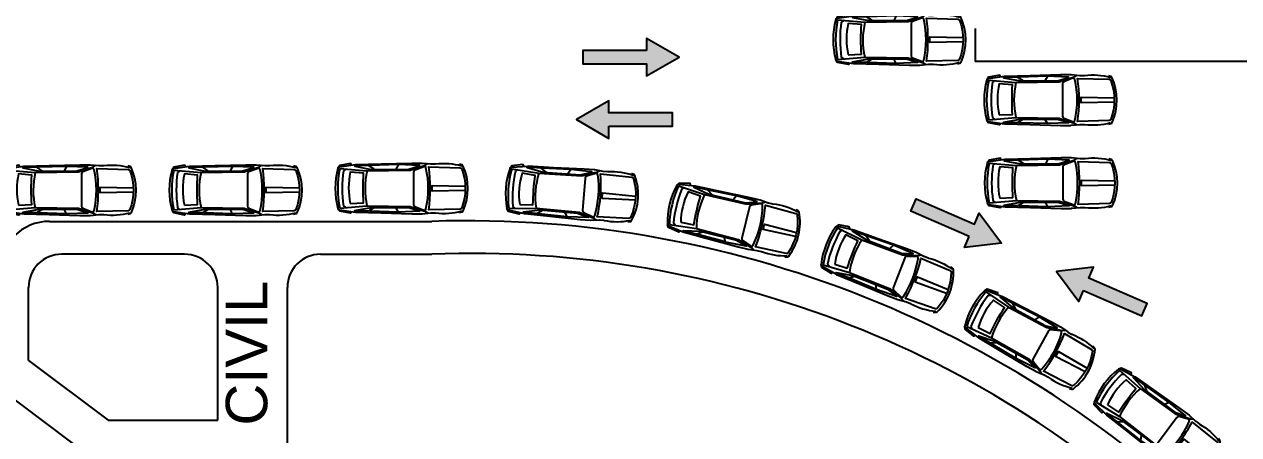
# Model space of a CAD drawing. Extents: x -30 to 1202, y 231 to 898.
# Drawn here: x 326.84 to 363.44, y 380.13 to 392.49 of the extents above; entities that cross this region are included whole.
import ezdxf

# ---------------------------------------------------------------- set-up
doc = ezdxf.new("R2010")
doc.units = 0
doc.header["$LTSCALE"] = 0.04
doc.layers.get('0').update_dxf_attribs({"linetype": 'CONTINUOUS'})
for name, color, linetype in [('LEYENDAS', 3, 'CONTINUOUS'), ('PISO', 1, 'CONTINUOUS'), ('PISOS', 1, 'CONTINUOUS')]:
    doc.layers.add(name, color=color, linetype=linetype)
doc.styles.add('STYLE2', font='arial.ttf')

# ---------------------------------------------------------------- blocks, each defined once
blk = doc.blocks.new('Aupln001')
for p, q in [((-3.678, 0.587), (-3.751, 0.537)), ((-2.821, 0.58), (-2.994, 0.694)), ((-2.093, 0.72), (-2.17, 0.582)), ((-3.678, -0.575), (-3.75, -0.526)), ((-2.821, -0.568), (-2.994, -0.682)), ((-2.093, -0.708), (-2.17, -0.571))]:
    blk.add_line(p, q)
for points in [[(-3.506, 0.706), (-3.537, 0.756), (-3.865, 0.694), (-3.918, 0.613, -0.296775), (-3.875, 0.651), (-3.386, 0.724, -0.031441), (-3.379, 0.725), (-2.615, 0.743, 0.001455), (-2.615, 0.743), (-1.694, 0.77, -0.007326), (-1.692, 0.77), (-1.386, 0.77, -0.025363), (-1.38, 0.77), (-1.12, 0.743, 0.024637), (-1.115, 0.743), (-0.986, 0.743, 0.032795), (-0.973, 0.743, -0.100755), (-0.189, 0.686)], [(-0.253, -0.723), (-0.177, -0.703, 0.226888), (-0.143, -0.674, 0.214205), (-0.149, 0.687, 0.224603), (-0.183, 0.716), (-0.253, 0.734)], [(-3.506, -0.695), (-3.537, -0.745), (-3.865, -0.683), (-3.918, -0.602, 0.296775), (-3.875, -0.64), (-3.386, -0.713, 0.031441), (-3.379, -0.714), (-2.615, -0.732, -0.001455), (-2.615, -0.732), (-1.694, -0.759, 0.007326), (-1.692, -0.759), (-1.386, -0.759, 0.025363), (-1.38, -0.758), (-1.12, -0.732, -0.024637), (-1.115, -0.732), (-0.986, -0.731, -0.032795), (-0.973, -0.732, 0.100755), (-0.189, -0.675)]]:
    blk.add_lwpolyline(points, format="xyb")
for points in [[(-3.862, 0.603), (-3.043, 0.531), (-1.74, 0.554), (-1.283, 0.705), (-1.209, 0.752)], [(-0.079, -0.058), (-1.081, -0.081), (-1.081, 0.092), (-0.079, 0.069)], [(-3.862, -0.592), (-3.043, -0.52), (-1.74, -0.543), (-1.283, -0.693), (-1.209, -0.741)]]:
    blk.add_lwpolyline(points)
for points in [[(-3.545, -0.447), (-3.146, -0.429, -0.030108), (-3.146, 0.459), (-3.545, 0.494, 0.109099)], [(-2.957, 0.695, -0.001613), (-2.958, 0.695), (-3.408, 0.684, 0.898845), (-3.409, 0.674), (-2.916, 0.579), (-1.785, 0.584), (-1.458, 0.686, 0.843434), (-1.459, 0.696), (-2.092, 0.72, 0.016499), (-2.095, 0.72)], [(-1.264, 0.62, 0.460891), (-1.334, 0.657), (-1.603, 0.551, 0.30819), (-1.642, 0.494), (-1.642, -0.482, 0.30819), (-1.603, -0.54), (-1.334, -0.646, 0.460891), (-1.264, -0.609, 0.109577)], [(-0.233, -0.616), (-1.183, -0.643, 0.072437), (-1.183, 0.654), (-0.233, 0.627, -0.304109), (-0.186, 0.593, -0.182739), (-0.186, -0.582, -0.304109)], [(-2.957, -0.683, 0.001613), (-2.958, -0.683), (-3.408, -0.673, -0.898845), (-3.409, -0.663), (-2.916, -0.568), (-1.785, -0.573), (-1.458, -0.675, -0.843434), (-1.459, -0.685), (-2.092, -0.708, -0.016499), (-2.095, -0.708)]]:
    blk.add_lwpolyline(points, format="xyb", close=True)
for centre, radius, start, end in [((-1.703, 0.006), 2.297, 164.6672, 195.3328), ((-1.004, 0.006), 2.92, 168.1984, 191.8016), ((-0.075, 0.009), 3.714, 171.8338, 188.2809), ((-0.749, -0.001), 2.352, 166.9232, 192.7419)]:
    blk.add_arc(centre, radius, start, end)
blk = doc.blocks.new('fl')
at = {"layer": 'PISOS'}
blk.add_hatch(color=9, dxfattribs=at).paths.add_polyline_path([(0, 0), (-0.563, -0.975), (-0.201, -0.975), (-0.201, -2.894), (0.201, -2.894), (0.201, -0.975), (0.563, -0.975)])
blk.add_lwpolyline([(-0.201, -0.975), (-0.201, -2.894), (0.201, -2.894), (0.201, -0.975), (0.563, -0.975), (0, 0), (-0.563, -0.975)], close=True, dxfattribs=at)

msp = doc.modelspace()

# ---------------------------------------------------------------- linework, layer by layer
at = {"layer": 'PISO'}
for p, q in [((327.6, 386.55), (339.121, 386.55)), ((331.671, 385.561), (327.971, 385.561)), ((335.771, 385.561), (339.121, 385.561)), ((326.971, 382.361), (326.971, 384.561)), ((332.671, 380.561), (332.671, 384.561)), ((334.771, 362.061), (334.771, 384.561)), ((324.971, 382.361), (328.971, 379.361)), ((326.971, 382.361), (329.371, 380.561)), ((329.371, 380.561), (332.671, 380.561))]:
    msp.add_line(p, q, dxfattribs=at)
for centre, radius, start, end in [((327.6, 385.05), 1.5, 90, 180), ((340.178, 354.196), 32.372, 43.0717, 91.8718), ((327.971, 384.561), 1, 90, 180), ((331.671, 384.561), 1, 0, 90), ((335.771, 384.561), 1, 90, 180), ((340.329, 354.418), 31.166, 44.8168, 92.221)]:
    msp.add_arc(centre, radius, start, end, dxfattribs=at)
at = {"layer": 'PISOS'}
for p in [(355.501, 392.361), (369.101, 391.361)]:
    msp.add_line(p, (355.501, 391.361), dxfattribs=at)

# ---------------------------------------------------------------- block references
for p in [(355.214, 392.016), (359.768, 390.201), (340.212, 387.538), (359.783, 387.701), (330.212, 387.487), (335.212, 387.487)]:
    msp.add_blockref('Aupln001', p, dxfattribs=at)
for name, p, rotation in [('fl', (346.573, 391.494), 270), ('fl', (343.482, 389.614), 90), ('Aupln001', (345.34, 387.237), 355.6201406307931), ('Aupln001', (350.176, 386.128), 346.490589150158), ('Aupln001', (354.732, 384.403), 338.8709626990462), ('fl', (357.95, 385.042), 66.5063271180411), ('Aupln001', (358.908, 382.028), 331.0418072119207), ('Aupln001', (362.594, 379.27), 323.3471854950487)]:
    msp.add_blockref(name, p, dxfattribs=dict(at, rotation=rotation))
at = {"layer": 'PISOS', "xscale": -1, "rotation": 246.5063271180414}
msp.add_blockref('fl', (356.291, 385.893), dxfattribs=at)

# ---------------------------------------------------------------- texts
at = {"layer": 'LEYENDAS', "style": 'STYLE2'}
msp.add_text('INGRESO A ING. CIVIL', height=1.25, rotation=90, dxfattribs=at).set_placement((334.165, 366.138))

doc.saveas('drawing.dxf')
